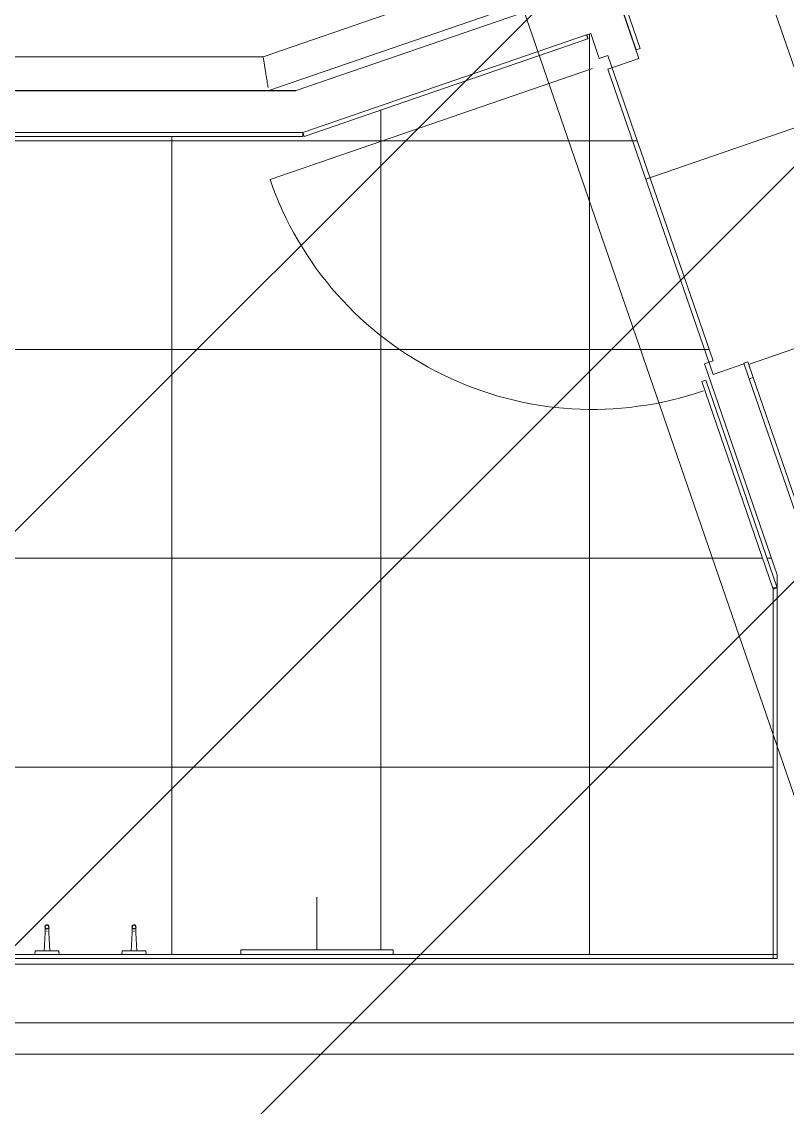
# Model space of a CAD drawing. Header units: millimetres. Extents: x 674 to 609626, y -20132 to 4061356.
# Drawn here: x 436577 to 438777, y 3969435 to 3972555 of the extents above; entities that cross this region are included whole.
import ezdxf

# ---------------------------------------------------------------- set-up
doc = ezdxf.new("R2010")
doc.units = ezdxf.units.MM
for name, color, linetype, lineweight in [('A-000-M_MASS', 13, 'Continuous', 25), ('A-230-H-FLOOR', 190, 'Continuous', 13), ('A-230-M_FLOOR', 192, 'Continuous', 13), ('A-325-M_DOOR', 31, 'Continuous', 13), ('A-325-M_DOOR_PANEL', 31, 'Continuous', 13), ('A-700-M_FFE', 30, 'Continuous', 13), ('A-760-M_FFE_STORAGE', 31, 'Continuous', 13), ('Z-030-M_GRID', 191, 'Continuous', 13), ('Z-060-M_DETAIL', 92, 'Continuous', 25)]:
    doc.layers.add(name, color=color, linetype=linetype, lineweight=lineweight)
pattern_1 = [(0, (0, 0), (0, 600), []), (90, (0, 0), (-600, 3.673940397442059e-14), [])]

# ---------------------------------------------------------------- blocks, each defined once
blk = doc.blocks.new('X_Door-Panel-Hinge-Standard - Standard-1773783-S0_021 - ROOF LOADING PLAN')
at = {"layer": 'A-325-M_DOOR', "lineweight": 5}
blk.add_arc((-490.0000000000011, -19.99999999999999), 979.9999999999999, 269.9999999999997, 4.452776554048924e-14, dxfattribs=at)
at = {"layer": 'A-325-M_DOOR_PANEL', "lineweight": 5}
blk.add_line((-489.9999999999995, -19.99999999999999), (-489.9999999999995, -1000.000000000001), dxfattribs=at)
blk = doc.blocks.new('WALL_FINISH - M-TIL2 Wall Tile-3366018-S0_021 - ROOF LOADING PLAN')
at = {"layer": 'A-000-M_MASS', "lineweight": 5}
for p, q in [((56.63183384974879, 2.683034585915992e-10), (0, 2.772139851003885e-10)), ((0, 2.772139851003885e-10), (0, -11.99999999992797)), ((1761.86405253901, 0), (356.6318338497921, 2.211010677997096e-10)), ((1761.86405253901, -11.99999999992797), (1761.86405253901, 0)), ((0, -11.99999999992797), (1761.86405253901, -11.99999999992797))]:
    blk.add_line(p, q, dxfattribs=at)
blk = doc.blocks.new('WALL_FINISH - M-TIL2 Wall Tile-2622495-S0_021 - ROOF LOADING PLAN')
at = {"layer": 'A-000-M_MASS', "lineweight": 5}
for p, q in [((1530.000000000934, 5.544279702007771e-10), (0, 2.772139851003885e-10)), ((0, 2.772139851003885e-10), (1.108855940401554e-09, -11.99999999992797)), ((1530.000000000934, -9.000000000686539), (1530.000000000934, 5.544279702007771e-10)), ((1.108855940401554e-09, -11.99999999992797), (1526.658028019217, -11.99999999992797))]:
    blk.add_line(p, q, dxfattribs=at)
blk = doc.blocks.new('WALL_FINISH - M-TIL2 Wall Tile-2626955-S0_021 - ROOF LOADING PLAN')
at = {"layer": 'A-000-M_MASS', "lineweight": 5}
for p, q in [((631.2088082747083, -2.772139851003885e-10), (-1.108855940401554e-09, 0)), ((-1.108855940401554e-09, 0), (-1.108855940401554e-09, -12.00000000020518)), ((-1.108855940401554e-09, -12.00000000020518), (631.2088082747083, -12.00000000075961)), ((631.2088082747083, -12.00000000075961), (631.2088082747083, -2.772139851003885e-10))]:
    blk.add_line(p, q, dxfattribs=at)
blk = doc.blocks.new('WALL_FINISH - M-TIL2 Wall Tile-2626956-S0_021 - ROOF LOADING PLAN')
at = {"layer": 'A-000-M_MASS', "lineweight": 5}
for p, q in [((1065.196539395198, 0), (0, 0)), ((0, 0), (0, -11.99999999992797)), ((1065.196539395198, -11.99999999992797), (1065.196539395198, 0)), ((0, -11.99999999992797), (1065.196539395198, -11.99999999992797))]:
    blk.add_line(p, q, dxfattribs=at)
blk = doc.blocks.new('WALL_FINISH - M-TIL2 Wall Tile-2625529-S0_021 - ROOF LOADING PLAN')
at = {"layer": 'A-000-M_MASS', "lineweight": 5}
for p, q in [((3660.000000001871, 0), (0, 0)), ((0, 0), (0, -12.00000000020518)), ((3660.000000001871, -12.00000000020518), (3660.000000001871, 0)), ((0, -12.00000000020518), (1103.500003744753, -12.00000000020518)), ((1541.500003744751, -12.00000000020518), (3660.000000001871, -12.00000000020518))]:
    blk.add_line(p, q, dxfattribs=at)
blk = doc.blocks.new('WALL_FINISH - M-TIL2 Wall Tile-2702121-S0_021 - ROOF LOADING PLAN')
at = {"layer": 'A-000-M_MASS', "lineweight": 5}
for p, q in [((2297.119226130982, 0), (0, 0)), ((0, 0), (0, -12.00000000020518)), ((2297.119226130982, -12.00000000020518), (2297.119226130982, 0)), ((0, -12.00000000020518), (2297.119226130982, -12.00000000020518))]:
    blk.add_line(p, q, dxfattribs=at)
blk = doc.blocks.new('WALL_FINISH - M-TIL2 Wall Tile-3365709-S0_021 - ROOF LOADING PLAN')
at = {"layer": 'A-000-M_MASS', "lineweight": 5}
for p, q in [((861.9393085828509, 0), (0, 0)), ((0, 0), (0, -12.00000000020518)), ((861.9393085831282, -12.00000000020518), (861.9393085828509, 0)), ((0, -12.00000000020518), (861.9393085831282, -12.00000000020518))]:
    blk.add_line(p, q, dxfattribs=at)
blk = doc.blocks.new('WALL_FINISH - M-FLT1 - Skirting Tile-3366036-S0_021 - ROOF LOADING PLAN')
at = {"layer": 'A-000-M_MASS', "lineweight": 5}
h = blk.add_hatch(dxfattribs=at)
h.set_pattern_fill('FP_15', color=256, style=0, pattern_type=2)
h.set_pattern_definition(pattern_1)
h.paths.add_polyline_path([(1761.864052544, 9.702489478513598e-10), (1761.864052544035, -11.99999999904435), (1809.139891100907, -11.99999999904435), (1809.139891100907, 9.529230737825856e-10)])
for p, q in [((1809.139891095861, -8.43028979957694e-12), (1761.864052539019, -8.43028979957694e-12)), ((1761.864052539018, -12.00000000000823), (1809.139891095861, -12.00000000000823)), ((1809.139891095861, -12.00000000000823), (1809.139891095861, -8.43028979957694e-12))]:
    blk.add_line(p, q, dxfattribs=at)
blk = doc.blocks.new('WALL_FINISH - M-FLT1 - Skirting Tile-2702123-S0_021 - ROOF LOADING PLAN')
at = {"layer": 'A-000-M_MASS', "lineweight": 5}
h = blk.add_hatch(dxfattribs=at)
h.set_pattern_fill('FP_15', color=256, style=0, pattern_type=2)
h.set_pattern_definition(pattern_1)
h.paths.add_polyline_path([(861.9393085824524, -11.9999999945916), (862.6249519325556, -10.0087930817559), (861.93930858221, 5.405672709457577e-09)])
blk.add_line((862.6249519332692, -12.00000000000823), (862.6249519332692, -8.43028979957694e-12), dxfattribs=at)
blk = doc.blocks.new('WasteBin_Recessed_ASIJDMacDonald - Stainless Steel _10-6474_-2552392-S0_021 - ROOF LOADING PLAN')
at = {"layer": 'A-700-M_FFE', "lineweight": 5}
for p, q in [((214.5200267851548, -473.0000006760297), (-223.4799732148562, -473.0000006760297)), ((-223.4799732148562, -473.0000006760297), (-223.4799732148562, -486.0000006760332)), ((-223.4799732148562, -486.0000006760332), (214.5200267851548, -486.0000006760332)), ((-4.479973214858579, -486.0000006760284), (-4.479973214834499, -637.6387279998418)), ((214.5200267851548, -486.0000006760332), (214.5200267851548, -473.0000006760297))]:
    blk.add_line(p, q, dxfattribs=at)
blk = doc.blocks.new('MTL_HEAVY-DUTY ROBE HOOK - B-2116 - MTL_HEAVY-DUTY ROBE HOOK - B-2116-2602673-S0_021 - ROOF LOADING PLAN')
at = {"layer": 'A-700-M_FFE', "lineweight": 5}
for p, q in [((-34.9999999957472, 2.460274117765948e-09), (-34.12511336050293, -9.999999997537453)), ((34.12511336899261, -9.999999997537453), (35.00000000427153, 2.477599991834723e-09)), ((-35.00000000000016, -5.653217816927676e-14), (35.00000000000016, -5.653217816927676e-14)), ((35.00000000000017, -5.653217816927676e-14), (-35.00000000000017, -5.653217816927676e-14)), ((34.125113364741, -10.00000000000001), (-34.125113364741, -10.00000000000001)), ((34.125113364741, -10.00000000000001), (-34.125113364741, -10.00000000000001)), ((-7.999999995770668, -9.999999997520126), (-5.07825108686784, -62.11626142730088)), ((-8.000000000000075, -10), (8.000000000000075, -10)), ((-8.000000000000073, -10), (8.000000000000073, -10)), ((4.125113364741053, -6.34492458573277e-15), (-4.125113364741053, -6.34492458573277e-15)), ((4.125113364741056, -6.34492458573277e-15), (-4.125113364741056, -6.34492458573277e-15)), ((4.125113364741053, -9.999999999999973), (-4.125113364741053, -9.999999999999973)), ((4.125113364741056, -9.999999999999973), (-4.125113364741056, -9.999999999999973)), ((1.000000000000043, -9.999999999999977), (-1.000000000000043, -9.999999999999977)), ((-1.000000000000043, -9.999999999999977), (1.000000000000043, -9.999999999999977)), ((5.07825109539217, -62.11626142730088), (8.000000004225695, -9.999999997520126)), ((-4.999999995754024, -64.91003755801621), (-4.999999995754024, -66.99999999750717)), ((-4.999999995754024, -66.99999999750717), (-4.999999995754024, -68.99999999752404)), ((1.000000000000043, -67), (-1.000000000000043, -67)), ((1.000000000000043, -67), (-1.000000000000043, -67)), ((5.000000004243702, -66.9999999975245), (5.000000004243702, -64.91003755801621)), ((5.000000004243702, -68.99999999752404), (5.000000004243702, -66.9999999975245))]:
    blk.add_line(p, q, dxfattribs=at)
at = {"layer": 'A-700-M_FFE', "lineweight": 5, "flags": 128}
for points in [[(-4.999999995754024, -64.91003755801621), (-5.039924125810376, -62.91409722284748), (-5.07825108686784, -62.11626142730088)], [(5.07825109539217, -62.11626142730088), (5.006391385570533, -64.11130727632913), (5.000000004243702, -64.91003755801621)], [(4.262165020918474e-09, -72.99999999750581), (-5.19615241847232, -75.99999999752245), (-5.19615241847232, -81.99999999752109), (4.262165020918474e-09, -84.9999999975204)], [(-4.999999995754024, -78.99200106412891), (-4.999999995754024, -78.96801706054639), (-4.999999995754024, -78.92808635606585), (-4.999999995754024, -78.87227283127159), (-4.999999995754024, -78.80066577592193), (-4.999999995754024, -78.71337974604535), (-4.999999995754024, -78.61055438063276), (-4.999999995754024, -78.49235417834166), (-4.999999995754024, -78.35896823431604), (-4.999999995754024, -78.21060993755542), (-4.999999995754024, -78.04751662973368), (-4.999999995754024, -77.86994922531198), (-4.999999995754024, -77.67819179429708), (-4.999999995754024, -77.47255110766228), (-4.999999995754024, -77.25335614660949), (-4.999999995754024, -77.02095757636503), (-4.999999995754024, -76.77572718502925), (-4.999999995754024, -76.5180572889352), (-4.999999995754024, -76.24836010493219), (-4.999999995754024, -75.96706709099772), (-4.999999995754024, -75.67462825592266), (-4.999999995754024, -75.37151143950778), (-4.999999995754024, -75.05820156394743), (-4.999999995754024, -74.73519985823678), (-4.999999995754024, -74.40302305619171), (-4.999999995754024, -74.06220256983143), (-4.999999995754024, -73.71328363924977), (-4.999999995754024, -73.35682446027477), (-4.999999995754024, -72.99339529159707), (-4.999999995754024, -72.62357754228542), (-4.999999995754024, -72.24796284190707), (-4.999999995754024, -71.86715209384192), (-4.999999995754024, -71.48175451404313), (-4.999999995754024, -71.09238665642197), (-4.999999995754024, -70.6996714265205), (-4.999999995754024, -70.30423708489262), (-4.999999995754024, -69.90671624216876), (-4.999999995754024, -69.50774484686094), (-4.999999995754024, -69.1079611681088), (-4.999999995754024, -68.99999999752404)], [(4.262165020918474e-09, -83.99999999752063), (-0.1999466667147317, -83.99600053081554), (-0.3995734656026798, -83.9840085290416), (-0.5985610321883542, -83.96404317679267), (-0.7965910288315172, -83.93613641438688), (-0.9933466497071095, -83.9003328867207), (-1.18851312786428, -83.85668987178242), (-1.381778238577681, -83.80527718908479), (-1.572832798817763, -83.74617708793058), (-1.761371162147043, -83.67948411592643), (-1.947091707309755, -83.60530496753745), (-2.129697321069307, -83.52375831363524), (-2.308895873457004, -83.43497461141574), (-2.484400684981574, -83.33909589591694), (-2.655930985349005, -83.23627555258223), (-2.823212362757113, -83.1266780720645), (-2.985977202552021, -83.01047878694226), (-3.143965115870287, -82.88786359128304), (-3.296923355598483, -82.75902864322734), (-3.444607221313527, -82.62418005121718), (-3.586780450223705, -82.48353354426727), (-3.723215595635065, -82.33731412671241), (-3.853694390240344, -82.1857557185223), (-3.978008095928363, -82.02910078073346), (-4.095957837237802, -81.86759992786948), (-4.207354919806767, -81.70151152686427), (-4.312021131981601, -81.53110128368412), (-4.409789030174034, -81.35664181837596), (-4.500502206615238, -81.1784122289058), (-4.584015539576103, -80.99669764456694), (-4.660195425603251, -80.8117887698938), (-4.728919993008458, -80.62398141972194), (-4.790079297200555, -80.43357604568938), (-4.843575496369795, -80.24087725577265), (-4.889323007940493, -80.04619332696207), (-4.927248645687996, -79.84983571202865), (-4.957291736722982, -79.6521185411974), (-4.979404218447053, -79.45335811983546), (-4.993550715618222, -79.25387242219021), (-4.999708596937217, -79.05398058280548), (-4.999999995754024, -78.99999999752177)], [(4.262165020918474e-09, -84.9999999975204), (5.196152426927347, -81.99999999752109), (5.196152426927347, -75.99999999752245), (4.262165020918474e-09, -72.99999999750581)], [(5.000000004243702, -78.99999999752177), (4.996000537555938, -79.19994666846401), (4.984008535764679, -79.39957346736928), (4.964043183498416, -79.59856103395497), (4.936136421144602, -79.7965910305808), (4.900332893461109, -79.99334665149104), (4.856689878505494, -80.18851312964821), (4.805277195807867, -80.38177824032697), (4.746177094653649, -80.57283280058437), (4.679484122614849, -80.76137116391365), (4.605304974260526, -80.94709170905904), (4.52375832035832, -81.12969732285323), (4.434974618156139, -81.30889587522361), (4.33909590264002, -81.48440068674817), (4.236275559322621, -81.65593098711561), (4.126678078804889, -81.82321236450639), (4.010478793665334, -81.98597720433595), (3.887863597988781, -82.14396511761957), (3.759028649950415, -82.29692335736509), (3.6241800579749, -82.44460722308013), (3.48353355095569, -82.58678045200763), (3.337314133470136, -82.72321559738434), (3.185755725228046, -82.85369439202428), (3.029100787456537, -82.97800809771229), (2.867599934592545, -83.09595783902174), (2.701511533604662, -83.20735492155605), (2.531101290424522, -83.3120211337482), (2.356641825116367, -83.40978903194063), (2.178412235646192, -83.50050220841649), (1.996697651290015, -83.58401554137735), (1.811788776616868, -83.66019542735253), (1.623981426462342, -83.72891999477507), (1.433576052412445, -83.79007929896716), (1.240877262495724, -83.84357549810174), (1.046193333702468, -83.88932300968978), (0.8498357187517286, -83.9272486474546), (0.6521185479377891, -83.95729173848959), (0.4533581265758585, -83.97940422021365), (0.2538724289132915, -83.99355071738482), (0.05398058954588123, -83.9997085986865), (4.262165020918474e-09, -83.99999999752063)], [(5.000000004243702, -68.99999999752404), (5.000000004243702, -69.3998933393912), (5.000000004243702, -69.79914693721908), (5.000000004243702, -70.19712207040776), (5.000000004243702, -70.59318206367675), (5.000000004243702, -70.9866933054626), (5.000000004243702, -71.37702626179426), (5.000000004243702, -71.76355648315176), (5.000000004243702, -72.14566560366657), (5.000000004243702, -72.52274233027315), (5.000000004243702, -72.89418342059858), (5.000000004243702, -73.25939464818698), (5.000000004243702, -73.61779175294505), (5.000000004243702, -73.96880137595954), (5.000000004243702, -74.31186197672905), (5.000000004243702, -74.64642473147596), (5.000000004243702, -74.97195441115241), (5.000000004243702, -75.28793023771964), (5.000000004243702, -75.593846717228), (5.000000004243702, -75.88921444862345), (5.000000004243702, -76.1735609065131), (5.000000004243702, -76.44643119723187), (5.000000004243702, -76.70738878651173), (5.000000004243702, -76.95601619788776), (5.000000004243702, -77.1919156805413), (5.000000004243702, -77.4147098455926), (5.000000004243702, -77.62404226995959), (5.000000004243702, -77.81957806636179), (5.000000004243702, -78.00100441927884), (5.000000004243702, -78.16803108523523), (5.000000004243702, -78.3203908572029), (5.000000004243702, -78.4578399920133), (5.000000004243702, -78.58015860041483), (5.000000004243702, -78.68715099871865), (5.000000004243702, -78.77864602187738), (5.000000004243702, -78.85449729740704), (5.000000004243702, -78.91458347942503), (5.000000004243702, -78.9588084428905), (5.000000004243702, -78.98710143726748), (5.000000004243702, -78.99941719983617)]]:
    blk.add_lwpolyline(points, dxfattribs=at)
at = {"layer": 'A-700-M_FFE', "lineweight": 5}
for start, end in [(89.99999999999993, 269.9999999999994), (269.9999999999993, 89.99999999999952)]:
    blk.add_arc((0, -78.99999999999999), 6.000000000000774, start, end, dxfattribs=at)
blk = doc.blocks.new('Joinery_Custom Bench Seat - Joinery_Custom Bench Seat-3199195-S0_021 - ROOF LOADING PLAN')
at = {"layer": 'A-760-M_FFE_STORAGE', "lineweight": 5}
for p, q in [((1647.051959496732, 263.4296733577061), (1015.524413363122, 45.97730067136717)), ((1671.469571083616, 192.5157801833564), (1647.051959499383, 263.4296733533234)), ((1810.053587517815, -209.9614278168778), (1671.469571083616, 192.515780183356)), ((728.3473678730529, -2.079655389833533), (-1071.321866550201, -2.079655389833533)), ((1810.0068475485, -209.8204731159097), (959.7156396959545, -502.6059734798999)), ((1810.055383265776, -209.9614278170426), (1810.006847551133, -209.8204731202568)), ((1810.05538326573, -209.9614278169091), (1825.743290636397, -255.5213673982701)), ((1838.669214123745, -293.0601084937194), (1825.743290636443, -255.5213673984038)), ((976.0144293166202, -600.0000000001982), (1841.715923276938, -301.9081901187395)), ((1841.715923276938, -301.9081901187399), (1838.669214123745, -293.0601084937196)), ((1850.088620596999, -326.2316063735626), (1841.713396730912, -301.908190118701)), ((1055.007473863361, -599.9999999997254), (1850.088620596999, -326.2316063735626)), ((-1469.242211155876, -399.9999999957855), (-1469.242211155876, -502.7549646901992)), ((959.7161521467797, -502.6058877231645), (-1471.321866550093, -502.6058877231645)), ((-1471.321866547442, -502.6058877275489), (-1471.321866547442, -502.7549646947228)), ((-1471.321866547442, -550.9402169231203), (-1471.321866547442, -502.7549646945815)), ((967.8044580351175, -550.9402169231203), (959.7408362215698, -502.7549646945815)), ((-1471.321866547442, -550.940216923262), (-1471.321866547442, -590.642062988914)), ((-1471.321866547442, -600.0000000001982), (-1471.321866547442, -590.6420629889137)), ((-1471.321866547442, -600.0000000001982), (976.0144293166202, -600.0000000001982)), ((976.0144293166272, -599.9999999997254), (1055.007473863361, -599.9999999997254))]:
    blk.add_line(p, q, dxfattribs=at)
at = {"layer": 'A-760-M_FFE_STORAGE', "lineweight": 5, "flags": 128}
for points in [[(1015.52441336333, 45.9773006707781), (981.9426899146315, 35.16041102968284), (947.9552680480994, 25.69508450818503), (913.6165203885006, 17.5964636094639), (878.9813816068456, 10.87750439933734), (844.1052605367458, 5.548955779318749), (809.0439515320892, 1.619342290409804), (773.8535452079483, -0.9050495239910561), (738.5903387075224, -2.020181175585276), (728.3473678730529, -2.07965538976423)], [(-1071.321866550201, -2.079655390006792), (-1087.234436190298, -2.397949223123214), (-1103.121549113465, -3.352321520231362), (-1118.957789328123, -4.941245489235826), (-1134.717822228128, -7.162179190719326), (-1150.376435122772, -10.01156960460257), (-1165.908577571781, -13.48485831400121), (-1181.289401460582, -17.57648879789413), (-1196.494300752011, -22.27991532044034), (-1211.498950850765, -27.5876134023908), (-1226.279347517471, -33.49109185924426), (-1240.811845270466, -39.98090638462863), (-1255.073195213431, -47.04667465988387), (-1269.040582228751, -54.67709296299136), (-1282.691661476715, -62.85995425231641), (-1296.004594142611, -71.58216769550181), (-1308.958082374119, -80.82977961163306), (-1321.531403353346, -90.58799579437955), (-1333.704442448849, -100.8412051794505), (-1345.457725394912, -111.57300481908), (-1356.772449445995, -122.7662261232415), (-1367.63051345733, -134.402962325455), (-1378.014546842746, -146.4645971303229), (-1387.907937363964, -158.9318344951135), (-1397.294857706655, -171.7847294995134), (-1406.160290800696, -185.0027202534768), (-1414.490053844331, -198.5646607912986), (-1422.270820993599, -212.4488549013191), (-1429.49014468087, -226.6330908346741), (-1436.136475528301, -241.0946768397272), (-1442.199180824307, -255.8104774638299), (-1447.668561533772, -270.7569505652356), (-1452.535867814273, -285.9101849753561), (-1456.79331301405, -301.2459387515894), (-1460.434086129036, -316.7396779594522), (-1463.452362698867, -332.366615921263), (-1465.843314124901, -348.1017528699402), (-1467.603115394883, -363.9199159430095), (-1468.72895120224, -379.7957994538614), (-1469.219020449785, -395.7040053755612), (-1469.242211155963, -399.9999999957855)]]:
    blk.add_lwpolyline(points, dxfattribs=at)
at = {"layer": 'A-760-M_FFE_STORAGE', "lineweight": 5}
blk.add_open_spline([(959.7408362215933, -502.7549646947228), (959.7082631746263, -502.558468441325), (959.7084988941415, -502.5593017180416), (959.7406864656496, -502.7518181266049)], degree=3, dxfattribs=at)
blk.add_open_spline([(974.4484135436594, -590.642062988914), (973.8994433541867, -587.4229001463469), (972.8370953563409, -580.9848556741983), (971.3085488739857, -571.8874168059502), (969.9703827926963, -563.8794072060424), (968.5265712701165, -555.2648919067886), (967.9419895492337, -551.7248514471388), (967.8044580351412, -550.940216923262)], degree=3, knots=[0, 0, 0, 0, 0.1666666666666667, 0.3333333333333333, 0.5, 0.6666666666666666, 1, 1, 1, 1], dxfattribs=at)
blk = doc.blocks.new('25021-APA-ZZ-ZZ-M3-AR-000001_V3_rvt-2-S0_021 - ROOF LOADING PLAN')
at = {"layer": 'A-230-H-FLOOR', "lineweight": 5}
h = blk.add_hatch(dxfattribs=at)
h.set_pattern_fill('FP_12', color=256, style=0, pattern_type=2)
h.set_pattern_definition([(289, (-2382147.748, 3976892.934), (567.31114535959, 195.3408926742941), []), (19, (-2382147.748, 3976892.934), (-195.340892674294, 567.3111453595901), [])])
h.paths.add_polyline_path([(-2382500.575663976, 3969810.37924103), (-2382493.531232799, 3969816.750988215), (-2382688.630135537, 3970383.359343769), (-2382696.889294314, 3970380.515421695), (-2382502.769632477, 3969816.750988215)])
h.paths.add_polyline_path([(-2383208.357096035, 3974546.349337308), (-2383208.331520936, 3974546.349337308), (-2382931.224181578, 3974641.771651745)])
h.paths.add_polyline_path([(-2383883.537354484, 3975646.468800211), (-2383871.577821489, 3975648.593431862), (-2383833.122265063, 3975536.911918997), (-2383844.863538104, 3975534.153429042), (-2383883.132795602, 3975645.292857538)])
h.paths.add_polyline_path([(-2385039.887682396, 3975248.287964048), (-2384965.018617356, 3975030.814694147), (-2384976.365048827, 3975026.908482059), (-2385051.234113866, 3975244.381751958), (-2385043.797150457, 3975246.942059703)])
h.paths.add_polyline_path([(-2384181.315128514, 3972751.793633242), (-2384194.120151621, 3972752.123381001), (-2384263.637947099, 3972954.013060323), (-2384252.291752472, 3972957.919958619), (-2384181.37981179, 3972751.981482777)])
h.paths.add_polyline_path([(-2383436.80542685, 3973135.079033051), (-2383424.103206707, 3973135.047748984), (-2383386.38941706, 3973025.518950854), (-2383397.812125335, 3973021.834262639), (-2383436.794654882, 3973135.047748984)])
h.paths.add_polyline_path([(-2383436.881109535, 3973135.047748984), (-2383436.901497924, 3973135.045953128), (-2383587.010662019, 3973083.35280639)])
h.paths.add_polyline_path([(-2382480.970262084, 3969817.129922271), (-2381422.572669759, 3970185.935455207), (-2381768.931461311, 3971191.834955335), (-2381812.029158386, 3971176.99488562), (-2381851.098143136, 3971290.456837086), (-2381815.916143113, 3971302.571250813), (-2381819.824535213, 3971313.91747372), (-2381686.603315589, 3971359.789218313), (-2381682.700471677, 3971348.441627068), (-2381669.650351381, 3971347.412991046), (-2381666.901663295, 3971339.43040547), (-2378168.483120831, 3972544.032822565), (-2378733.569620344, 3974185.163181275), (-2382168.048420824, 3973001.087556348), (-2382166.302757138, 3972996.017780886), (-2382175.840733999, 3972986.859677519), (-2382177.749083869, 3972979.38498268), (-2382293.879574312, 3972942.483899192), (-2382297.786553337, 3972950.742423253), (-2382304.068608732, 3972953.803572694), (-2382851.090958458, 3974529.743802988), (-2384459.595627211, 3973971.51970777), (-2384451.174583615, 3973947.063785871), (-2384464.36193446, 3973948.503868379), (-2384465.412603426, 3973948.503868379), (-2384578.874554629, 3973909.414686565), (-2384578.874554629, 3973903.092144668), (-2384588.740017115, 3973901.207527451), (-2384650.784889054, 3974081.39476021), (-2384639.431739603, 3974085.301658684), (-2384641.385005225, 3974090.974223013), (-2384527.924897701, 3974130.044375689), (-2384515.124642177, 3974096.353229633), (-2384515.27082528, 3974096.353229633), (-2384524.313808914, 3974137.659520576), (-2384517.598157421, 3974139.971851451), (-2384503.924574613, 3974112.951384103), (-2382449.84710796, 3974824.5806117), (-2382858.834236659, 3976012.365479698), (-2382722.679561774, 3976059.247293939), (-2382526.567668546, 3975489.697000378), (-2379538.568719865, 3976523.050322624), (-2380144.414814468, 3978282.555140783), (-2383704.223856448, 3977056.589013414), (-2383707.987518701, 3977067.519482267), (-2383719.333741608, 3977063.612664413), (-2384242.475468901, 3978570.235111211), (-2384458.800828367, 3978495.748316492), (-2384450.336195424, 3978471.165804856), (-2384733.991074091, 3978373.493342982), (-2384742.456401055, 3978398.077870153), (-2385596.438203005, 3978104.028354496), (-2385577.728006512, 3978049.691252572), (-2385315.351483358, 3978116.801534575), (-2385289.046750516, 3978113.400886404), (-2385267.240800499, 3978105.103063061), (-2385232.502216013, 3978073.940541599), (-2385230.639175636, 3978071.759201582), (-2385207.620998197, 3978014.47073214), (-2385110.669129469, 3977723.340888507), (-2385117.145942319, 3977680.603456137), (-2385118.983072509, 3977674.531356732), (-2385131.896051782, 3977653.181471914), (-2385149.692509734, 3977635.692941391), (-2385176.521261598, 3977620.923175085), (-2385397.752377476, 3977527.016137832), (-2385381.118998857, 3977478.710413747), (-2385176.521261598, 3977549.159064303), (-2384453.559131305, 3975450.165242146), (-2384453.71161209, 3975450.322556813), (-2385130.853178719, 3977416.839067567), (-2385119.506983572, 3977420.745966042), (-2384442.311192389, 3975466.7633965), (-2384214.302290908, 3975547.373099029), (-2384211.632988095, 3975552.522727986), (-2384109.182739827, 3975583.569498659), (-2384103.073809397, 3975583.569498659), (-2383887.444413555, 3975657.814940057), (-2383883.537354484, 3975646.468800211), (-2383905.267202597, 3975638.97036346), (-2383865.943682068, 3975525.611554122), (-2383844.46846021, 3975533.006066009), (-2383840.561642356, 3975521.659843102), (-2384870.748781424, 3975162.567989911), (-2384843.447314314, 3975083.276943644), (-2384854.793564955, 3975079.370206335), (-2384830.054069272, 3975007.478796419), (-2384943.51634369, 3974968.407089029), (-2385723.565276087, 3977233.882222687), (-2385561.539159719, 3977291.793251988), (-2385575.271728792, 3977331.672767603), (-2385587.563440201, 3977327.43502166), (-2385730.165234538, 3977741.571144514), (-2385717.878288052, 3977745.803617862), (-2385858.256839716, 3978140.773134448), (-2386329.031885917, 3977978.672286393), (-2386332.938703773, 3977990.018509307), (-2386345.630151947, 3977990.018509307), (-2386383.353105213, 3978099.57392052), (-2387495.31091954, 3977716.784817453), (-2387456.257287367, 3977603.359100413), (-2387467.601478176, 3977599.458715941), (-2387467.601478176, 3977586.767236731), (-2388018.314595023, 3977392.767128672), (-2388004.241603725, 3977363.908550911), (-2388000.630562613, 3977359.839032961), (-2387969.852457877, 3977258.166712446), (-2387969.852457877, 3977252.023028306), (-2387174.796821761, 3974943.014378705), (-2387138.867115887, 3974955.385968574), (-2387115.75913553, 3974891.953288318), (-2387064.887743804, 3974909.469713216), (-2387056.748539942, 3974885.831748826), (-2387108.7520616, 3974867.925500331), (-2386787.253509074, 3973934.225906927), (-2386821.901390055, 3973921.203180749), (-2386329.033429169, 3972477.37862987), (-2386336.552682609, 3972474.789543278), (-2386834.529437853, 3973921.482037888), (-2386826.498598064, 3973925.3397818), (-2387147.704934555, 3974854.512950555), (-2387198.576326282, 3974836.996525658), (-2387206.715530143, 3974860.634490048), (-2387154.712008486, 3974878.540738543), (-2387180.754535228, 3974940.962973446), (-2387186.143044668, 3974939.107560852), (-2387178.003840806, 3974915.469596461), (-2387234.734955342, 3974895.935507194), (-2386899.399756252, 3973922.051374327), (-2386842.668641716, 3973941.585463594), (-2386329.033429169, 3972449.880492158), (-2386417.912188713, 3972419.277081013), (-2386115.77870664, 3971541.837989648), (-2386014.22811522, 3971572.439254002), (-2385426.923503225, 3969874.915283336), (-2384001.738913618, 3969874.915283336), (-2384001.738913618, 3969885.838033122), (-2383563.738913618, 3969885.838033122), (-2383563.738913618, 3969874.915283336), (-2383303.43997849, 3969874.915283336), (-2383303.43997849, 3970096.477533432), (-2383291.439978491, 3970096.477533432), (-2383291.439978491, 3970109.168981606), (-2383272.552423971, 3970115.672488175), (-2384276.741073008, 3973031.995792798), (-2384163.2783176, 3973071.065053516), (-2384138.535430859, 3972999.208149781), (-2384127.189235274, 3973003.112438882), (-2384094.634994167, 3972921.261596362), (-2383440.712244703, 3973146.425255959), (-2383397.812125335, 3973008.894317144), (-2383433.169972173, 3972996.719353104), (-2383430.098644642, 3972983.569087555), (-2383532.549143573, 3972952.523034502), (-2383535.620220443, 3972961.442089356), (-2383575.268583148, 3972943.419723089), (-2382887.589604655, 3970946.255466538), (-2382846.380726653, 3970960.444821147), (-2382842.473908799, 3970949.096649613), (-2382662.352955731, 3971011.118697735), (-2382623.283971747, 3970897.656746002), (-2382847.566550126, 3970818.113947046), (-2382793.616256839, 3970664.495869411), (-2382786.300581876, 3970667.014916456), (-2382839.307387945, 3970808.266380038), (-2382842.275241604, 3970807.244442506), (-2382846.182140002, 3970818.590637678), (-2382808.361489424, 3970831.613632339), (-2382804.454591026, 3970820.267437165), (-2382824.054374918, 3970813.518534726), (-2382774.954386729, 3970670.921814931), (-2382768.59717308, 3970673.110829662), (-2382670.924711206, 3970389.455950995), (-2382677.283940389, 3970387.266242244), (-2382496.668846123, 3969862.721920802)])
h.paths.add_polyline_path([(-2381147.841146199, 3969832.004001216), (-2380875.103340645, 3969925.915158857), (-2381014.563480543, 3970341.103156202), (-2381005.314775468, 3970406.58412351), (-2380997.011625309, 3970431.399623536), (-2380971.407194928, 3970470.083698067), (-2380929.053197175, 3970504.616857738), (-2380895.146914701, 3970521.521906577), (-2380849.688076925, 3970530.770611652), (-2380794.263504563, 3970524.886729258), (-2380759.391609592, 3970513.218756418), (-2380720.707535061, 3970487.614326037), (-2380689.968502626, 3970452.870170235), (-2380669.26932655, 3970411.354045811), (-2380544.249337589, 3970039.837328077), (-2380279.393045689, 3970131.034662932), (-2380747.082993658, 3971489.304897205), (-2380761.184458168, 3971495.839418597), (-2380765.087475393, 3971513.026707069), (-2380760.837706398, 3971529.251483565), (-2380794.263504563, 3971626.154751076), (-2381214.759519782, 3971479.581625318), (-2381204.362273135, 3971432.147057659), (-2381209.753801589, 3971432.147057659), (-2381226.679676577, 3971477.261922619), (-2381662.669179592, 3971327.138663988), (-2381159.187288485, 3969864.954830466)])
h.paths.add_polyline_path([(-2380267.101304206, 3970135.26704894), (-2380000.911517844, 3970226.92354276), (-2380140.371657745, 3970642.111540106), (-2380131.12295267, 3970707.592507414), (-2380122.819802511, 3970732.408007439), (-2380097.21537213, 3970771.09208197), (-2380054.861374377, 3970805.625241641), (-2380020.955091903, 3970822.53029048), (-2379975.496254127, 3970831.778995555), (-2379919.660961986, 3970825.757688244), (-2379885.199786794, 3970814.227140321), (-2379846.515712263, 3970788.62270994), (-2379815.776679829, 3970753.878554138), (-2379795.077503752, 3970712.362429713), (-2379670.057514791, 3970340.845711978), (-2379404.78836326, 3970432.185205805), (-2379877.5771003, 3971790.876678175), (-2379891.719235924, 3971805.018813798), (-2379891.719235924, 3971846.335142874), (-2379919.660961986, 3971927.304557138), (-2380340.154848767, 3971780.732201837), (-2380329.75760212, 3971733.297634178), (-2380335.149130574, 3971733.297634178), (-2380352.075005562, 3971778.412461561), (-2380781.918724116, 3971630.405399864), (-2380745.720055765, 3971525.27683348), (-2380733.705189717, 3971521.285437544), (-2380726.695570774, 3971509.144421393), (-2380729.375062698, 3971477.80752682), (-2380544.249337589, 3970940.163382221)])
h.paths.add_polyline_path([(-2381405.974403732, 3970174.589989315), (-2381405.974403732, 3970176.236962657), (-2381406.034778736, 3970174.764574044)])
h.paths.add_polyline_path([(-2379392.496621777, 3970436.417591813), (-2379126.306835413, 3970528.074085634), (-2379265.766975316, 3970943.262082979), (-2379256.518270242, 3971008.743050287), (-2379243.614538551, 3971040.5092708), (-2379222.610689702, 3971072.242624844), (-2379187.866533899, 3971102.981657278), (-2379146.350409475, 3971123.680833354), (-2379100.891571699, 3971132.929538429), (-2379045.056279556, 3971126.908231118), (-2379010.595104366, 3971115.377683195), (-2378971.911029834, 3971089.773252814), (-2378933.932679099, 3971040.5092708), (-2378920.472821324, 3971013.512972587), (-2378795.452832363, 3970641.996254852), (-2378530.183680831, 3970733.335748679), (-2378997.878170427, 3972091.619172798), (-2379011.97841415, 3972098.153188522), (-2379015.881431375, 3972115.340476994), (-2379011.631662379, 3972131.56221373), (-2379045.056279556, 3972228.45510001), (-2379465.550177737, 3972081.88277836), (-2379455.15293109, 3972034.4482107), (-2379460.544459544, 3972034.4482107), (-2379477.470334532, 3972079.563000508), (-2379907.314041687, 3971931.555942736), (-2379867.224338496, 3971829.513711227), (-2379853.082202872, 3971809.307068146), (-2379861.460659375, 3971798.388051046), (-2379552.740207961, 3970901.798757887)])
h.paths.add_polyline_path([(-2378517.891939348, 3970737.568134686), (-2378251.702152979, 3970829.224628509), (-2378391.162292887, 3971244.412625854), (-2378381.913587812, 3971309.893593162), (-2378364.520765985, 3971348.442089041), (-2378348.006007272, 3971373.393167719), (-2378313.261851469, 3971404.132200154), (-2378271.745727045, 3971424.831376229), (-2378226.286889269, 3971434.080081304), (-2378164.249834274, 3971425.98369317), (-2378135.990421936, 3971416.52822607), (-2378097.306347405, 3971390.92379569), (-2378062.709514427, 3971348.442089041), (-2378045.868138894, 3971314.663515462), (-2377920.848149933, 3970943.146797725), (-2377650.778444726, 3971040.5092708), (-2378164.249834274, 3972531.738465698), (-2378590.947635195, 3972383.039535802), (-2378580.550388548, 3972335.604968143), (-2378585.941917002, 3972335.604968143), (-2378602.867791989, 3972380.712806557), (-2379032.709359257, 3972232.706485607), (-2378992.313145854, 3972130.776707843), (-2378977.489526756, 3972111.458191318), (-2378980.16901868, 3972080.118256985), (-2378534.914008014, 3970787.003811666)])
h.paths.add_polyline_path([(-2377634.180178698, 3971029.164058814), (-2377634.180178698, 3971029.365933352), (-2377634.180178698, 3971029.185457801)])
h.paths.add_polyline_path([(-2381204.362273135, 3971432.147057659), (-2381219.942770767, 3971479.581625318), (-2381225.740441847, 3971477.585327073), (-2381215.982459681, 3971456.845205288)])
h.paths.add_polyline_path([(-2380329.75760212, 3971733.297634178), (-2380345.337990618, 3971780.732201837), (-2380351.135755617, 3971778.735871253), (-2380341.377788666, 3971757.995781808)])
h.paths.add_polyline_path([(-2379455.15293109, 3972034.4482107), (-2379470.733210461, 3972081.88277836), (-2379476.531069373, 3972079.886415438), (-2379466.773117635, 3972059.14635833)])
h.paths.add_polyline_path([(-2378580.550388548, 3972335.604968143), (-2378596.110479607, 3972383.039535802), (-2378601.92571225, 3972381.037190625), (-2378592.170575094, 3972360.303115773)])
h.paths.add_polyline_path([(-2383443.672789799, 3972968.318927738), (-2383444.584002287, 3972947.821843284), (-2383455.597537194, 3972943.419723089), (-2383447.920952803, 3972959.44864508)])
h.paths.add_polyline_path([(-2383465.844976629, 3972923.671485133), (-2383505.828773682, 3972937.421434939), (-2383509.859090091, 3972945.529156927), (-2383443.672789799, 3972968.318927738), (-2383465.683297538, 3972923.997053288)])
h.paths.add_polyline_path([(-2382184.102153855, 3973010.554629351), (-2382184.010511257, 3973010.586191175), (-2382203.72377855, 3973067.539965228)])
h.paths.add_polyline_path([(-2382172.664545449, 3973014.493755701), (-2381300.061291609, 3973315.013905086), (-2381341.364686253, 3973417.715376481), (-2381353.303199401, 3973430.690015846), (-2381347.23906279, 3973452.018951304), (-2381818.946361882, 3974821.663611311), (-2381806.654898951, 3974825.896806205), (-2381333.467091958, 3973451.953358061), (-2381321.28881751, 3973447.382908781), (-2381315.088438478, 3973441.290615296), (-2381320.266310007, 3973413.623697821), (-2381287.762894073, 3973319.249488266), (-2380455.264840749, 3973605.962837758), (-2380489.689339168, 3973705.937605157), (-2380496.269146156, 3973706.015035514), (-2380508.55002809, 3973726.860698791), (-2380502.124898862, 3973742.045373598), (-2380974.149911658, 3975112.568274252), (-2381224.941031259, 3975026.213966606), (-2381089.387709206, 3974622.37219217), (-2381098.63641428, 3974556.891224863), (-2381116.694784833, 3974517.337194547), (-2381132.543994821, 3974493.391650305), (-2381167.288150623, 3974462.652617871), (-2381208.804275048, 3974441.953441795), (-2381254.263112823, 3974432.704736721), (-2381300.56671928, 3974435.536786614), (-2381344.559580157, 3974450.256591956), (-2381383.243654688, 3974475.861022336), (-2381417.339146688, 3974517.337194547), (-2381434.681863198, 3974552.121302564), (-2381559.701852157, 3974910.946572123), (-2382690.135039895, 3974517.337194547), (-2382177.749083869, 3973029.260327486)])
h.paths.add_polyline_path([(-2380991.404982784, 3973487.237532774), (-2380986.01345433, 3973487.237532774), (-2380979.784796238, 3973462.539385143)])
h.paths.add_polyline_path([(-2380442.96644385, 3973610.198420719), (-2379610.462981844, 3973896.91267483), (-2379648.265713633, 3973997.924424612), (-2379665.634811278, 3974014.990742637), (-2379658.470772976, 3974036.319678096), (-2380127.233052788, 3975397.413209179), (-2380114.941589858, 3975401.646404072), (-2379644.702122821, 3974036.263726739), (-2379633.620429387, 3974031.683635572), (-2379628.900818417, 3974019.864082025), (-2379632.907199337, 3974002.016103273), (-2379598.167367309, 3973901.147302761), (-2378737.802951276, 3974197.457667016), (-2379260.449695802, 3975702.642579472), (-2379521.349184416, 3975612.807681248), (-2379370.631806036, 3975164.926289476), (-2379379.88051111, 3975099.445322169), (-2379388.183661271, 3975074.629822142), (-2379413.788091651, 3975035.945747612), (-2379448.532247454, 3975005.206715177), (-2379490.048371878, 3974984.507539101), (-2379552.740207961, 3974976.312849357), (-2379598.167367309, 3974983.563709395), (-2379625.803676988, 3974992.810689262), (-2379664.487751518, 3975018.415119642), (-2379696.420650087, 3975055.553800463), (-2379715.925960028, 3975094.675399869), (-2379856.110005314, 3975497.540286766), (-2380380.122259323, 3975317.108398008), (-2380244.56893727, 3974913.26662357), (-2380253.817642345, 3974847.785656264), (-2380262.120792505, 3974822.970156237), (-2380287.725222885, 3974784.286081705), (-2380330.079220637, 3974749.752922035), (-2380363.985503112, 3974732.847873196), (-2380409.444340888, 3974723.599168121), (-2380455.747947344, 3974726.431218015), (-2380499.740808222, 3974741.151023355), (-2380538.424882752, 3974766.755453736), (-2380570.566407909, 3974804.312574757), (-2380589.863091263, 3974843.015733964), (-2380714.883080222, 3975201.841003526), (-2380961.84453996, 3975116.80535352), (-2380486.262864188, 3973744.275701668), (-2380472.939539972, 3973736.738884907), (-2380472.939539972, 3973716.557953268), (-2380475.920273799, 3973705.880448185), (-2380456.48061419, 3973649.435644327)])
h.paths.add_polyline_path([(-2380093.171123207, 3973796.552798333), (-2380087.779594752, 3973796.552798333), (-2380081.550936661, 3973771.854650703)])
h.paths.add_polyline_path([(-2379183.566575689, 3974109.78497334), (-2379178.175047235, 3974109.78497334), (-2379171.946389143, 3974085.086825709)])
h.paths.add_polyline_path([(-2384198.058981359, 3975567.772973904), (-2384175.887111776, 3975612.420574054), (-2384135.903217022, 3975598.670908357), (-2384131.872843004, 3975590.563215008), (-2384176.832628038, 3975575.08196219)])
h.paths.add_polyline_path([(-2384198.058981359, 3975567.772973904), (-2384197.147373263, 3975588.27069959), (-2384176.832628038, 3975612.094999181), (-2384193.810902019, 3975576.643243662)])
h.paths.add_polyline_path([(-2382823.926965261, 3975947.846044236), (-2382710.475127999, 3975986.944402771), (-2382734.025784682, 3976042.649027912), (-2382843.581195899, 3976004.926074645), (-2382823.936802479, 3975947.874613591)])
h.paths.add_polyline_path([(-2379525.836404182, 3976522.931634758), (-2379525.862039692, 3976523.050322624), (-2379525.877271691, 3976523.050322624)])
h.paths.add_polyline_path([(-2383594.98588971, 3977107.934634241), (-2383594.8620749, 3977107.977276213), (-2383614.612990209, 3977164.933243937)])
h.paths.add_polyline_path([(-2383583.516109093, 3977111.884840739), (-2382710.916172974, 3977412.407183795), (-2382752.209880377, 3977515.108655191), (-2382764.148393524, 3977528.083294555), (-2382758.090793548, 3977549.412230013), (-2383233.575066293, 3978917.627378894), (-2384100.942072407, 3978614.598951776), (-2383590.759674029, 3977132.921680821)])
h.paths.add_polyline_path([(-2387985.648351114, 3977347.04306622), (-2387965.15126666, 3977346.131853731), (-2387941.326476663, 3977325.816397965), (-2387976.778068454, 3977342.794903215)])
h.paths.add_polyline_path([(-2387962.858580302, 3977280.856765928), (-2387985.648351114, 3977347.04306622), (-2387941.000908509, 3977324.870879389), (-2387954.750858315, 3977284.887082336)])
h.paths.add_polyline_path([(-2385547.437033492, 3977296.649295828), (-2385535.153953087, 3977300.878797214), (-2385831.859355767, 3978162.553965267), (-2385843.003882215, 3978154.978330662), (-2385548.239646393, 3977298.980091586)])
h.paths.add_polyline_path([(-2382698.608088197, 3977416.642766975), (-2381866.110034872, 3977703.356116467), (-2381900.534533293, 3977803.330883866), (-2381907.11434028, 3977803.408314224), (-2381919.395222214, 3977824.253977501), (-2381912.970092985, 3977839.438652308), (-2382384.995105782, 3979209.81689138), (-2382635.756138147, 3979123.4729436), (-2382500.202816093, 3978719.631169162), (-2382509.451521168, 3978654.150201856), (-2382527.508051521, 3978614.598951776), (-2382543.359101709, 3978590.650627297), (-2382578.103257512, 3978559.911594863), (-2382619.619381936, 3978539.212418788), (-2382665.078219711, 3978529.963713713), (-2382711.381826167, 3978532.795763607), (-2382755.374687045, 3978547.515568948), (-2382794.058761576, 3978573.119999328), (-2382828.155639751, 3978614.598951776), (-2382845.496970085, 3978649.380279556), (-2382970.516959045, 3979008.205549118), (-2383216.013147413, 3978918.972604161), (-2382744.312286081, 3977549.34663677), (-2382732.134011634, 3977544.77618749), (-2382725.933632602, 3977538.683894004), (-2382731.111504131, 3977511.01697653), (-2382712.121635613, 3977455.878181648)])
h.paths.add_polyline_path([(-2385472.387939767, 3977447.283997157), (-2385468.828932827, 3977449.606441997), (-2385473.187621655, 3977449.606441997)])
h.paths.add_polyline_path([(-2385454.786003567, 3977453.344829837), (-2385392.465221765, 3977474.803595894), (-2385408.825403565, 3977522.315917118), (-2385468.577345716, 3977493.397795726)])
h.paths.add_polyline_path([(-2382402.235074405, 3977584.491055182), (-2382396.84354595, 3977584.491055182), (-2382390.614887859, 3977559.792907552)])
h.paths.add_polyline_path([(-2381853.811637973, 3977707.591699428), (-2381021.308175968, 3977994.305953539), (-2381059.110907757, 3978095.317703322), (-2381076.480005402, 3978112.384021346), (-2381069.315967099, 3978133.712956805), (-2381538.078246912, 3979494.806487888), (-2381525.786783982, 3979499.039682782), (-2381055.547316945, 3978133.657005449), (-2381044.465623511, 3978129.076914282), (-2381038.265244479, 3978122.984620796), (-2381043.752393461, 3978099.409381983), (-2381009.012561433, 3977998.54058147), (-2380148.648599638, 3978294.850945726), (-2380671.250764728, 3979799.906390117), (-2380932.150594526, 3979710.071374416), (-2380781.433216147, 3979262.189982647), (-2380790.681921221, 3979196.709015341), (-2380798.985071382, 3979171.893515314), (-2380824.589501762, 3979133.209440783), (-2380859.333657565, 3979102.470408348), (-2380900.84978199, 3979081.771232273), (-2380946.308619765, 3979072.522527198), (-2381009.012561433, 3979080.842052492), (-2381045.713461129, 3979096.10308369), (-2381075.289161629, 3979115.678812813), (-2381106.028194063, 3979150.422968617), (-2381126.727370139, 3979191.939093041), (-2381266.911415424, 3979594.803979935), (-2381790.941713194, 3979414.365878214), (-2381655.38839114, 3979010.524103777), (-2381664.637096215, 3978945.04313647), (-2381673.770934121, 3978918.972604161), (-2381698.544676756, 3978881.543561912), (-2381733.288832558, 3978850.804529477), (-2381774.804956983, 3978830.105353402), (-2381820.263794758, 3978820.856648327), (-2381866.567401215, 3978823.688698221), (-2381910.560262091, 3978838.408503562), (-2381949.244336623, 3978864.012933942), (-2381979.983369057, 3978898.757089745), (-2382000.682545132, 3978940.27321417), (-2382125.702534092, 3979299.098483732), (-2382372.645194292, 3979214.069306927), (-2381897.108058312, 3977841.668980377), (-2381883.784734096, 3977834.132163616), (-2381883.784734096, 3977813.951231977), (-2381886.765467922, 3977803.273726895), (-2381867.325808313, 3977746.828923035)])
h.paths.add_polyline_path([(-2381494.546121569, 3977897.062270906), (-2381489.154593115, 3977897.062270906), (-2381482.925935023, 3977872.364123276)])
h.paths.add_polyline_path([(-2385667.69181363, 3978014.487632082), (-2385665.05549444, 3978019.450306305), (-2385667.700791378, 3978014.513705357)])
h.paths.add_polyline_path([(-2385653.161656474, 3978029.469558873), (-2385589.346974531, 3978046.576525756), (-2385611.691324388, 3978098.776283615), (-2385668.474243816, 3978073.940541599), (-2385655.745936847, 3978036.974854045)])
h.paths.add_polyline_path([(-2380549.036795697, 3978222.657287285), (-2380543.645267243, 3978222.657287285), (-2380537.416609151, 3978197.959139655)])
h = blk.add_hatch(dxfattribs=at)
h.set_pattern_fill('FP_13', color=256, style=0, pattern_type=2)
h.set_pattern_definition([(0, (-2388391.35, 3971012.915), (0, 600), []), (90, (-2388391.35, 3971012.915), (-600, 3.673940397442059e-14), [])])
h.paths.add_polyline_path([(-2389300.09490015, 3971952.161007025), (-2389270.392039925, 3971952.161007025), (-2389269.320599071, 3971949.254371867)])
h.paths.add_polyline_path([(-2389271.971380681, 3971593.385079224), (-2389279.460572965, 3971584.735616294), (-2389299.359958648, 3971593.562360926)])
h.paths.add_polyline_path([(-2389300.09490015, 3971597.669559647), (-2389270.392039925, 3971597.669559647), (-2389273.135065633, 3971593.562360926), (-2389299.359958648, 3971597.557594909)])
h.paths.add_polyline_path([(-2388023.69320732, 3969874.915283336), (-2387472.850068181, 3969874.915283336), (-2387472.850068181, 3969887.915283336), (-2387034.850068181, 3969887.915283336), (-2387034.850068181, 3969874.915283336), (-2385943.350064436, 3969874.915283336), (-2385944.041512611, 3970928.111822728), (-2386148.197774135, 3971521.024658177), (-2386136.851551227, 3971524.931476031), (-2385931.350064436, 3970928.111822725), (-2385931.350064436, 3970965.337720023), (-2386140.368410904, 3971572.37107547), (-2386115.77870664, 3971580.837989651), (-2386417.912188713, 3972458.277081016), (-2386442.495658241, 3972449.812313626), (-2386467.23883798, 3972521.671725371), (-2386478.528052632, 3972517.541064188), (-2386475.346306518, 3972506.194869042), (-2387290.323939832, 3972225.569088189), (-2387294.230838307, 3972224.915283336), (-2389579.350064436, 3972224.915283336), (-2389579.350064436, 3972021.155113467), (-2389561.350064435, 3972012.175331182), (-2389453.576887266, 3972006.87053164), (-2389401.186410713, 3971975.057658608), (-2389357.501867612, 3971953.499144319), (-2389268.923126941, 3971947.746554651), (-2389009.62353284, 3971949.455675797), (-2388954.092595775, 3971939.797135646), (-2388900.504599799, 3971922.342584383), (-2388850.253736709, 3971896.843613599), (-2388822.038275898, 3971873.945623936), (-2388800.482343632, 3971844.692043923), (-2388786.969361141, 3971810.960316075), (-2388782.366567505, 3971774.915282434), (-2388786.969361141, 3971738.870248877), (-2388800.482344904, 3971705.138521275), (-2388822.038275898, 3971675.884941655), (-2388850.253736709, 3971652.986952505), (-2388900.504599799, 3971627.487981984), (-2388954.092595775, 3971610.0334309), (-2389020.48170474, 3971599.907664854), (-2389065.935189895, 3971597.951806065), (-2389343.397613544, 3971597.669559647), (-2389375.590466386, 3971590.06846934), (-2389413.626319784, 3971566.842257055), (-2389467.177849911, 3971538.993372784), (-2389490.270554091, 3971537.655235489), (-2389561.350064435, 3971537.655235489), (-2389579.350064436, 3971528.675453205), (-2389578.741640466, 3969874.915283336), (-2388029.35006157, 3969874.915283336)])
h.paths.add_polyline_path([(-2388029.35006157, 3969937.031544766), (-2388024.271810479, 3969937.031544766), (-2388023.69320732, 3969884.915283336)])
h.paths.add_polyline_path([(-2389029.350064434, 3970414.896933953), (-2389054.359239126, 3970421.598122115), (-2389072.667225656, 3970439.906108645), (-2389079.368413818, 3970464.915283336), (-2389072.667225656, 3970489.924458028), (-2389054.359239126, 3970508.232444558), (-2389029.350064434, 3970514.93363272), (-2389004.340889743, 3970508.232444558), (-2388986.032903213, 3970489.924458028), (-2388979.331715051, 3970464.915283336), (-2388986.032903213, 3970439.906108645), (-2389004.340889743, 3970421.598122115), (-2389016.404363009, 3970416.601267878)])
h.paths.add_polyline_path([(-2389561.350064435, 3971563.355235489), (-2389463.070541526, 3971566.842257055), (-2389403.391238481, 3971603.845669443), (-2389403.82921647, 3971605.320835905), (-2389579.350064436, 3971607.595745371), (-2389579.350064436, 3971572.275453205)])
h.paths.add_polyline_path([(-2389579.350064436, 3971939.720475199), (-2389406.154549858, 3971947.746554651), (-2389472.010907638, 3971985.595728934), (-2389516.994261621, 3971986.475331182), (-2389561.350064435, 3971986.475331182), (-2389579.350064436, 3971977.555113466), (-2389579.350064436, 3971942.2348213)])
h.paths.add_polyline_path([(-2389299.359958648, 3971956.268205746), (-2389279.460572965, 3971965.094950377), (-2389271.971380681, 3971956.445487448)])
at = {"layer": 'A-230-M_FLOOR', "lineweight": 5}
for p, q in [((-2386834.529437852, 3973917.9474992), (-2386329.033429166, 3972449.880492154)), ((-2386467.238837977, 3972521.671725367), (-2386478.603002602, 3972517.758729685)), ((-2386442.495658238, 3972449.812313622), (-2386467.238837977, 3972521.671725367)), ((-2386417.91218871, 3972458.277081011), (-2386442.495658238, 3972449.812313622)), ((-2386115.778706638, 3971580.837989647), (-2386417.91218871, 3972458.277081011)), ((-2386329.033429166, 3972449.880492154), (-2386417.91218871, 3972419.277081009)), ((-2386417.91218871, 3972419.277081009), (-2386115.778706638, 3971541.837989644)), ((-2389831.350064432, 3972356.915283332), (-2387314.312707507, 3972356.915283332)), ((-2386140.368410902, 3971572.371075466), (-2386115.778706638, 3971580.837989647)), ((-2385931.350064434, 3970965.337720019), (-2386140.368410902, 3971572.371075466)), ((-2386115.778706638, 3971541.837989644), (-2386026.918172749, 3971572.435125194)), ((-2385931.350064434, 3970928.111822723), (-2385931.350064434, 3970965.337720019)), ((-2369626.548054528, 3969677.91528333), (-2393037.654748966, 3969677.91528333)), ((-2396309.014840269, 3969587.91528333), (-2383902.29164566, 3969587.91528333))]:
    blk.add_line(p, q, dxfattribs=at)
at = {"layer": 'A-000-M_MASS', "color": 253, "lineweight": 5}
for name, p, rotation in [('WALL_FINISH - M-TIL2 Wall Tile-2622495-S0_021 - ROOF LOADING PLAN', (-2386336.552682607, 3972474.789543274), 108.9999999999969), ('WALL_FINISH - M-TIL2 Wall Tile-3365709-S0_021 - ROOF LOADING PLAN', (-2387294.230838305, 3972236.915283332), 19.00040712022655), ('WALL_FINISH - M-FLT1 - Skirting Tile-2702123-S0_021 - ROOF LOADING PLAN', (-2387294.230838305, 3972236.915283332), 19.00040712022655), ('WALL_FINISH - M-FLT1 - Skirting Tile-3366036-S0_021 - ROOF LOADING PLAN', (-2385438.269698368, 3969862.915283331), 109.0004071202207), ('WALL_FINISH - M-TIL2 Wall Tile-2626955-S0_021 - ROOF LOADING PLAN', (-2386136.851551224, 3971524.931476026), 289.0000000004057), ('WALL_FINISH - M-TIL2 Wall Tile-3366018-S0_021 - ROOF LOADING PLAN', (-2385438.269698368, 3969862.915283331), 109.0004071202207), ('WALL_FINISH - M-TIL2 Wall Tile-2626956-S0_021 - ROOF LOADING PLAN', (-2385931.350064434, 3970928.111822724), 270), ('WALL_FINISH - M-TIL2 Wall Tile-2625529-S0_021 - ROOF LOADING PLAN', (-2385931.350064434, 3969862.915283331), 180)]:
    blk.add_blockref(name, p, dxfattribs=dict(at, rotation=rotation))
blk.add_blockref('WALL_FINISH - M-TIL2 Wall Tile-2702121-S0_021 - ROOF LOADING PLAN', (-2389591.350064433, 3972236.915283332), dxfattribs=at)
at = {"layer": 'A-325-M_DOOR', "color": 253, "lineweight": 5, "rotation": 288.9999999999962}
blk.add_blockref('X_Door-Panel-Hinge-Standard - Standard-1773783-S0_021 - ROOF LOADING PLAN', (-2386283.448760148, 3971964.264349557), dxfattribs=at)
at = {"layer": 'A-700-M_FFE', "color": 253, "lineweight": 5, "rotation": 180}
for name, p in [('WasteBin_Recessed_ASIJDMacDonald - Stainless Steel _10-6474_-2552392-S0_021 - ROOF LOADING PLAN', (-2387258.330041393, 3969401.915282656)), ('MTL_HEAVY-DUTY ROBE HOOK - B-2116 - MTL_HEAVY-DUTY ROBE HOOK - B-2116-2602673-S0_021 - ROOF LOADING PLAN', (-2388029.350061568, 3969874.915283333)), ('MTL_HEAVY-DUTY ROBE HOOK - B-2116 - MTL_HEAVY-DUTY ROBE HOOK - B-2116-2602673-S0_021 - ROOF LOADING PLAN', (-2387779.350061567, 3969874.915283332))]:
    blk.add_blockref(name, p, dxfattribs=at)
at = {"layer": 'A-760-M_FFE_STORAGE', "color": 253, "lineweight": 5}
blk.add_blockref('Joinery_Custom Bench Seat - Joinery_Custom Bench Seat-3199195-S0_021 - ROOF LOADING PLAN', (-2388368.401035884, 3972957.231770502), dxfattribs=at)

msp = doc.modelspace()

# ---------------------------------------------------------------- hatches: boundary and pattern name
at = {"layer": 'Z-060-M_DETAIL', "lineweight": 18}
h = msp.add_hatch(dxfattribs=at)
h.set_pattern_fill('FP_46', color=171, style=0, pattern_type=2)
h.set_pattern_definition([(45, (2824679.297205387, 0), (-3367.596045400933, 3367.596045400933), []), (45, (2825869.922205387, 0), (0, 6735.192090801866), []), (45, (2823488.672205387, 0), (0, 6735.192090801866), [])])
h.paths.add_polyline_path([(521463.5219934792, 3967087.1704956), (526641.7963455501, 3967087.1704956), (519220.9528264944, 3993545.428639135), (507838.3205975965, 3995964.881808464), (506690.7957091094, 3999297.459146688), (504771.8728928892, 3998993.520356289), (498761.8306668904, 4037108.919888724), (471346.7850017962, 4030276.515639688), (477409.8783845408, 4012393.83851732), (477108.2129696519, 4012291.559335724), (470444.496671027, 4031643.949990198), (413821.5561366491, 4012146.657976205), (429337.1400522701, 3967087.1704956), (517392.2171936901, 3967087.1704956)])

# ---------------------------------------------------------------- linework, layer by layer
at = {"layer": 'Z-030-M_GRID'}
for p, q in [((447805.0775088295, 3944168.524729844), (420875.1138365194, 4022377.012888888)), ((426794.7844916773, 3969846.704077377), (524069.3558877697, 3969846.704077378))]:
    msp.add_line(p, q, dxfattribs=at)

# ---------------------------------------------------------------- block references
at = {"lineweight": 5}
msp.add_blockref('25021-APA-ZZ-ZZ-M3-AR-000001_V3_rvt-2-S0_021 - ROOF LOADING PLAN', (2824679.297205387, 0), dxfattribs=at)

doc.saveas('drawing.dxf')
